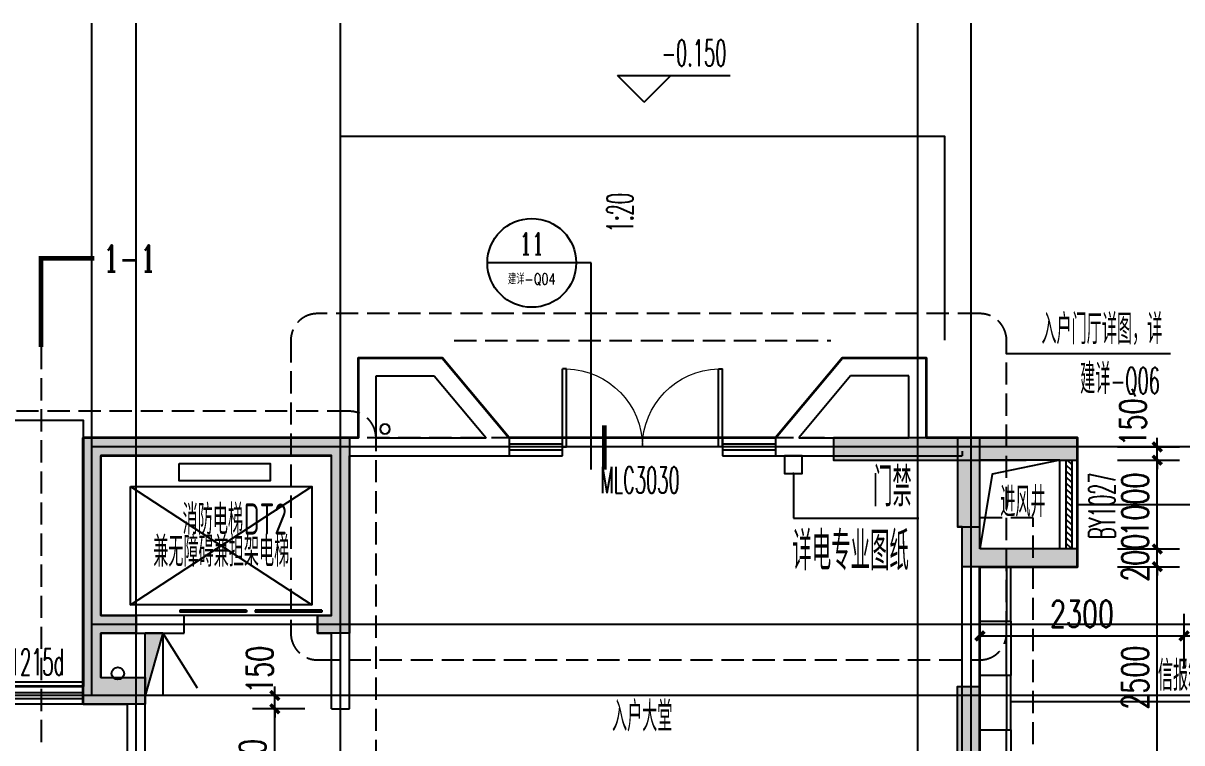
# Model space of a CAD drawing. Extents: x -59851 to 653804, y -249523 to 437614.
# Drawn here: x -9187 to 3860, y 213854 to 221959 of the extents above; entities that cross this region are included whole.
import ezdxf
from ezdxf.enums import TextEntityAlignment as Align

# ---------------------------------------------------------------- set-up
doc = ezdxf.new("R2010")
doc.units = 0
doc.header["$LTSCALE"] = 1000
doc.header["$MEASUREMENT"] = 0
doc.linetypes.add('DASH', pattern=[0.35, 0.25, -0.1])
for name, color, linetype in [('-消防立管', 1, 'Continuous'), ('_S-YS(雨水管)', 3, 'Continuous'), ('A-Above', 5, 'DASH'), ('A-EVTR', 5, 'Continuous'), ('A-ROOF', 7, 'Continuous'), ('A-信报箱', 5, 'Continuous'), ('A-洞口', 105, 'Continuous'), ('A-第三道尺寸线', 105, 'Continuous'), ('A-索引', 3, 'DASH'), ('A-线脚看线', 9, 'Continuous'), ('CURTWALL', 4, 'Continuous'), ('DIM_ELEV', 3, 'Continuous'), ('DIM_IDEN', 3, 'Continuous'), ('DIM_LEAD', 3, 'Continuous'), ('DIM_SYMB', 3, 'Continuous'), ('DOTE', 16, 'Continuous'), ('LVTRY', 5, 'Continuous'), ('PUB_HATCH', 8, 'Continuous'), ('PUB_TEXT', 7, 'Continuous'), ('STAIR', 5, 'Continuous'), ('WALL', 2, 'Continuous'), ('WINDOW', 4, 'Continuous'), ('WINDOW_TEXT', 7, 'Continuous'), ('剪力墙', 6, 'Continuous')]:
    doc.layers.add(name, color=color, linetype=linetype)
doc.layers.add('33计全面积外廓线', color=21, linetype='Continuous', lineweight=35)
doc.styles.add('_TCH_DIM', font='SIMPLEX.shx', dxfattribs={"width": 0.7, "bigfont": 'GBCBIG.shx'})
doc.styles.add('_TCH_DIM_T3', font='SIMPLEX.shx', dxfattribs={"width": 0.705882, "bigfont": 'GBCBIG.shx'})
doc.styles.add('_TCH_LABEL', font='COMPLEX', dxfattribs={"bigfont": 'GBCBIG'})
doc.styles.add('_TCH_WINDOW', font='SIMPLEX.shx', dxfattribs={"width": 0.7, "height": 3.5, "bigfont": 'GBCBIG.shx'})
doc.styles.get("Standard").update_dxf_attribs({"font": 'gbenor.shx', "width": 0.7, "bigfont": 'gbcbig.shx'})
doc.dimstyles.new('_TCH_ARCH&&100', dxfattribs={"dimtxt": 297.5, "dimasz": 100, "dimexe": 250, "dimexo": 300, "dimgap": 100, "dimtad": 1, "dimdec": 0, "dimzin": 0, "dimdsep": 46, "dimtxsty": '_TCH_DIM_T3', "dimblk": 'ARCHTICK', "dimcen": 0.09, "dimclrt": 7, "dimazin": 2, "dimtfac": 1, "dimtdec": 0, "dimtix": 1, "dimtmove": 2, "dimatfit": 3, "dimfxl": 0, "dimtolj": 1, "dimtzin": 0, "dimarcsym": 0})

# ---------------------------------------------------------------- blocks, each defined once
blk = doc.blocks.new('zzlk0330')
at = {"layer": 'A-ROOF', "linetype": 'DASH'}
blk.add_lwpolyline([(4586, 136588), (4586, 143088), (3986, 143088), (3986, 146388), (-214, 146388), (-214, 147288), (2686, 147288), (2686, 148088), (2586, 148088), (2586, 149788), (2686, 149788), (2686, 150588), (2186, 150588), (2186, 156988), (1586, 156988), (1586, 157888), (-8514, 157888), (-8514, 155088), (-20114, 155088)], dxfattribs=at)
blk = doc.blocks.new('xbx0102')
at = {"layer": 'LVTRY'}
for p, q in [((33757, 215617), (34420, 215617)), ((35032, 215617), (34420, 215617)), ((35032, 215617), (35645, 215617)), ((36257, 215617), (35645, 215617))]:
    blk.add_line(p, q, dxfattribs=at)
for points in [[(33757, 215917), (34420, 215917), (34420, 215567), (33757, 215567)], [(35032, 215917), (34420, 215917), (34420, 215567), (35032, 215567)], [(35032, 215917), (35645, 215917), (35645, 215567), (35032, 215567)], [(36257, 215917), (35645, 215917), (35645, 215567), (36257, 215567)]]:
    blk.add_lwpolyline(points, close=True, dxfattribs=at)
blk = doc.blocks.new('shoucengjianliqiang0505')
at = {"layer": 'PUB_HATCH'}
h = blk.add_hatch(color=256, dxfattribs=at)
h.dxf.hatch_style = 1
h.paths.add_polyline_path([(-14848, 486544), (-14448, 486544), (-14448, 486144), (-14848, 486144)])
h.paths.add_polyline_path([(-8748, 486544), (-8348, 486544), (-8348, 486144), (-8748, 486144)])
h.paths.add_polyline_path([(-8748, 490544), (-8348, 490544), (-8348, 490144), (-8748, 490144)])
h.paths.add_polyline_path([(-14848, 490544), (-14448, 490544), (-14448, 490144), (-14848, 490144)])
h.paths.add_polyline_path([(-14848, 482144), (-14448, 482144), (-14448, 481744), (-14848, 481744)])
h.paths.add_polyline_path([(-8748, 482144), (-8348, 482144), (-8348, 481744), (-8748, 481744)])
h.paths.add_polyline_path([(-46848, 497944), (-46448, 497944), (-46448, 497544), (-46848, 497544)])
h.paths.add_polyline_path([(-46848, 501744), (-46448, 501744), (-46448, 501344), (-46848, 501344)])
h.paths.add_polyline_path([(-53548, 501742), (-53148, 501742), (-53148, 501342), (-53548, 501342)])
h.paths.add_polyline_path([(-63048, 504094), (-63048, 504344), (-63648, 504344), (-63648, 502544), (-63848, 502544), (-63848, 502294), (-63398, 502294), (-63398, 504094)])
h.paths.add_polyline_path([(-37148, 500844), (-35548, 500844), (-35548, 497944), (-37148, 497944), (-37148, 498144), (-35748, 498144), (-35748, 500644), (-37148, 500644)])
h.paths.add_polyline_path([(-29698, 483744), (-29698, 484994), (-29448, 484994), (-29448, 483344), (-30048, 483344), (-30048, 483744)])
h.paths.add_polyline_path([(-33048, 484994), (-32798, 484994), (-32798, 483744), (-32448, 483744), (-32448, 483344), (-33048, 483344)])
h.paths.add_polyline_path([(-36498, 483744), (-36498, 484994), (-36248, 484994), (-36248, 483344), (-36848, 483344), (-36848, 483744)])
h.paths.add_polyline_path([(-43248, 484994), (-42998, 484994), (-42998, 483744), (-42648, 483744), (-42648, 483344), (-43248, 483344)])
h.paths.add_polyline_path([(-50098, 483744), (-50098, 484994), (-49848, 484994), (-49848, 483344), (-50448, 483344), (-50448, 483744)])
h.paths.add_polyline_path([(-56848, 484994), (-56598, 484994), (-56598, 483744), (-56248, 483744), (-56248, 483344), (-56848, 483344)])
h.paths.add_polyline_path([(-63698, 485844), (-63448, 485844), (-63448, 483344), (-64048, 483344), (-64048, 483744), (-63698, 483744)])
h.paths.add_polyline_path([(-54648, 492144), (-54048, 492144), (-54048, 492544), (-54648, 492544)])
h.paths.add_polyline_path([(-52648, 492544), (-52048, 492544), (-52048, 492144), (-52648, 492144)])
h.paths.add_polyline_path([(-39048, 492544), (-38448, 492544), (-38448, 492144), (-39048, 492144)])
h.paths.add_polyline_path([(-45348, 495844), (-44748, 495844), (-44748, 496244), (-45348, 496244)])
h.paths.add_polyline_path([(-55848, 497944), (-55248, 497944), (-55248, 497544), (-55848, 497544)])
h.paths.add_polyline_path([(-55848, 495844), (-55248, 495844), (-55248, 496244), (-55848, 496244)])
h.paths.add_polyline_path([(-60248, 495844), (-59648, 495844), (-59648, 496244), (-60248, 496244)])
h.paths.add_polyline_path([(-21248, 500844), (-21248, 499444), (-21498, 499444), (-21498, 499844), (-21848, 499844), (-21848, 500094), (-21498, 500094), (-21498, 500844)])
h.paths.add_polyline_path([(-42948, 497544), (-42548, 497544), (-42548, 498144), (-42748, 498144), (-42748, 500644), (-42148, 500644), (-42148, 500844), (-42948, 500844), (-42948, 497944)])
h.paths.add_polyline_path([(-21248, 496144), (-21248, 496744), (-21498, 496744), (-21498, 496394), (-22898, 496394), (-22898, 496144), (-22098, 496144), (-22098, 496044), (-21848, 496044), (-21848, 496144)])
h.paths.add_polyline_path([(-30848, 497544), (-30848, 497944), (-32298, 497944), (-32298, 498144), (-30648, 498144), (-30648, 497744), (-30248, 497744), (-30248, 497544)])
h.paths.add_polyline_path([(-18848, 489094), (-18848, 487444), (-19098, 487444), (-19098, 487994), (-19448, 487994), (-19448, 488244), (-19098, 488244), (-19098, 489094)])
h.paths.add_polyline_path([(-60023, 489044), (-60273, 489044), (-60273, 491444), (-60023, 491444), (-60023, 489244)])
h.paths.add_polyline_path([(-28348, 499194), (-28348, 497544), (-28748, 497544), (-28748, 497744), (-28548, 497744), (-28548, 499194)])
h.paths.add_polyline_path([(-41148, 492344), (-40448, 492344), (-40448, 490694), (-40698, 490694), (-40698, 492094), (-41148, 492094)])
h.paths.add_polyline_path([(-30848, 500644), (-31348, 500644), (-31348, 503644), (-28348, 503644), (-28348, 501444), (-28708, 501444), (-28708, 501644), (-28548, 501644), (-28548, 503444), (-31148, 503444), (-31148, 501644), (-30748, 501644), (-30748, 501444), (-31148, 501444), (-31148, 500944), (-30648, 500944), (-30648, 500644)])
h.paths.add_polyline_path([(-42948, 495544), (-42948, 496244), (-40448, 496244), (-40448, 493744), (-42948, 493744), (-42948, 494444), (-42748, 494444), (-42748, 493944), (-40648, 493944), (-40648, 496044), (-42748, 496044), (-42748, 495544)])
h.paths.add_polyline_path([(-21248, 502644), (-21248, 503644), (-22898, 503644), (-22898, 503394), (-21498, 503394), (-21498, 502644)])
h.paths.add_polyline_path([(-22748, 492144), (-23248, 492144), (-23248, 490494), (-22998, 490494), (-22998, 491894), (-22748, 491894)])
h.paths.add_polyline_path([(-22673, 488244), (-22423, 488244), (-22423, 485744), (-22673, 485744), (-22673, 488044)])
h.paths.add_polyline_path([(-21848, 493644), (-21848, 493044), (-23498, 493044), (-23498, 493294), (-22098, 493294), (-22098, 493644)])
h.paths.add_polyline_path([(-18848, 491544), (-18848, 492144), (-20498, 492144), (-20498, 491894), (-19098, 491894), (-19098, 491544)])
h.paths.add_polyline_path([(-18848, 482444), (-18848, 481744), (-20498, 481744), (-20498, 481994), (-19098, 481994), (-19098, 482444)])
h.paths.add_polyline_path([(-22048, 481744), (-22498, 481744), (-22698, 481744), (-22698, 483344), (-23048, 483344), (-23048, 483594), (-22448, 483594), (-22448, 481994), (-22048, 481994)])
h.paths.add_polyline_path([(-26798, 490844), (-26048, 490844), (-26048, 489044), (-26298, 489044), (-26298, 490594), (-26798, 490594)])
h.paths.add_polyline_path([(-32448, 490844), (-33048, 490844), (-33048, 489044), (-32798, 489044), (-32798, 490594), (-32448, 490594)])
h.paths.add_polyline_path([(-35848, 489294), (-36198, 489294), (-36198, 492094), (-35848, 492094), (-35848, 492344), (-36448, 492344), (-36448, 489044), (-36198, 489044), (-35848, 489044)])
h.paths.add_polyline_path([(-39873, 489244), (-39623, 489244), (-39623, 486544), (-39873, 486544), (-39873, 489044)])
h.paths.add_polyline_path([(-43648, 489294), (-43298, 489294), (-43298, 492094), (-43798, 492094), (-43798, 492344), (-43048, 492344), (-43048, 489044), (-43298, 489044), (-43648, 489044)])
h.paths.add_polyline_path([(-46673, 492344), (-46423, 492344), (-46423, 489044), (-46673, 489044), (-46673, 492144)])
h.paths.add_polyline_path([(-53473, 489244), (-53223, 489244), (-53223, 486544), (-53473, 486544), (-53473, 489044)])
h.paths.add_polyline_path([(-49448, 489294), (-49798, 489294), (-49798, 492094), (-49298, 492094), (-49298, 492344), (-50048, 492344), (-50048, 489044), (-49798, 489044), (-49448, 489044)])
h.paths.add_polyline_path([(-57248, 489294), (-56898, 489294), (-56898, 492094), (-57248, 492094), (-57248, 492344), (-56648, 492344), (-56648, 489044), (-56898, 489044), (-57248, 489044)])
h.paths.add_polyline_path([(-60048, 498644), (-60048, 497544), (-62548, 497544), (-62548, 497794), (-60298, 497794), (-60298, 498644)])
h.paths.add_polyline_path([(-60048, 503544), (-60048, 504344), (-61698, 504344), (-61698, 504094), (-60298, 504094), (-60298, 503544)])
h.paths.add_polyline_path([(-67048, 491344), (-67048, 492244), (-64848, 492244), (-64848, 491994), (-66798, 491994), (-66798, 491344)])
h.paths.add_polyline_path([(-66448, 502544), (-67048, 502544), (-67048, 499894), (-66798, 499894), (-66798, 502294), (-66448, 502294)])
h.paths.add_polyline_path([(-66448, 483344), (-67048, 483344), (-67048, 485844), (-66798, 485844), (-66798, 483744), (-66448, 483744)])
edge = h.paths.add_edge_path()
edge.add_line((-26248, 494694), (-26248, 492344))
edge.add_line((-26248, 492344), (-26948, 492344))
edge.add_line((-26948, 492344), (-26948, 492144))
edge.add_line((-26948, 492144), (-26048, 492144))
edge.add_line((-26048, 492144), (-26048, 494694))
edge.add_line((-26248, 494694), (-26248, 495094))
edge = h.paths.add_edge_path()
edge.add_line((-26448, 483344), (-26448, 483594))
edge.add_line((-26448, 483594), (-26273, 483594))
edge.add_line((-26273, 483594), (-26273, 484994))
edge.add_line((-26273, 484994), (-26023, 484994))
edge.add_line((-26023, 484994), (-26023, 483594))
edge.add_line((-26023, 483594), (-25848, 483594))
edge.add_line((-25848, 483594), (-25848, 483344))
edge.add_line((-25848, 483344), (-26448, 483344))
edge.add_line((-26448, 483344), (-26048, 483344))
edge = h.paths.add_edge_path()
edge.add_line((-40048, 483344), (-40048, 483744))
edge.add_line((-40048, 483744), (-39873, 483744))
edge.add_line((-39873, 483744), (-39873, 484994))
edge.add_line((-39873, 484994), (-39623, 484994))
edge.add_line((-39623, 484994), (-39623, 483744))
edge.add_line((-39623, 483744), (-39448, 483744))
edge.add_line((-39448, 483744), (-39448, 483344))
edge.add_line((-39448, 483344), (-40048, 483344))
edge.add_line((-40048, 483344), (-39648, 483344))
edge = h.paths.add_edge_path()
edge.add_line((-46848, 483344), (-46848, 483594))
edge.add_line((-46848, 483594), (-46673, 483594))
edge.add_line((-46673, 483594), (-46673, 484994))
edge.add_line((-46673, 484994), (-46423, 484994))
edge.add_line((-46423, 484994), (-46423, 483594))
edge.add_line((-46423, 483594), (-46248, 483594))
edge.add_line((-46248, 483594), (-46248, 483344))
edge.add_line((-46248, 483344), (-46848, 483344))
edge.add_line((-46848, 483344), (-46448, 483344))
edge = h.paths.add_edge_path()
edge.add_line((-53648, 483344), (-53648, 483744))
edge.add_line((-53648, 483744), (-53473, 483744))
edge.add_line((-53473, 483744), (-53473, 484994))
edge.add_line((-53473, 484994), (-53223, 484994))
edge.add_line((-53223, 484994), (-53223, 483744))
edge.add_line((-53223, 483744), (-53048, 483744))
edge.add_line((-53048, 483744), (-53048, 483344))
edge.add_line((-53048, 483344), (-53648, 483344))
edge.add_line((-53648, 483344), (-53248, 483344))
edge = h.paths.add_edge_path()
edge.add_line((-60448, 483344), (-60448, 483594))
edge.add_line((-60448, 483594), (-60273, 483594))
edge.add_line((-60273, 483594), (-60273, 484994))
edge.add_line((-60273, 484994), (-60023, 484994))
edge.add_line((-60023, 484994), (-60023, 483594))
edge.add_line((-60023, 483594), (-59848, 483594))
edge.add_line((-59848, 483594), (-59848, 483344))
edge.add_line((-59848, 483344), (-60448, 483344))
edge.add_line((-60448, 483344), (-60048, 483344))
at = {"layer": '剪力墙', "color": 6, "linetype": 'Continuous'}
for points in [[(-30848, 500644), (-30848, 500644), (-31348, 500644), (-31348, 503644), (-28348, 503644), (-28348, 501444), (-28708, 501444), (-28708, 501644), (-28548, 501644), (-28548, 503444), (-31148, 503444), (-31148, 501644), (-30748, 501644), (-30748, 501444), (-31148, 501444), (-31148, 500944), (-30648, 500944), (-30648, 500644), (-30648, 500644)], [(-21248, 502644), (-21248, 503644), (-22898, 503644), (-22898, 503394), (-21498, 503394), (-21498, 502644)], [(-21248, 500844), (-21248, 499444), (-21498, 499444), (-21498, 499844), (-21848, 499844), (-21848, 500094), (-21498, 500094), (-21498, 500844)]]:
    blk.add_lwpolyline(points, close=True, dxfattribs=at)
blk = doc.blocks.new('XHS1')
at = {"layer": '-消防立管'}
blk.add_hatch(color=253, dxfattribs=at).paths.add_polyline_path([(918395, -437307), (918595, -438007), (918595, -437307)])
for p, q in [((918395, -437307), (918595, -438007)), ((918395, -437307), (918395, -438007)), ((918395, -437307), (918595, -437307)), ((918595, -438007), (918595, -437307)), ((918395, -438007), (918595, -438007))]:
    blk.add_line(p, q, dxfattribs=at)
at = {"ltscale": 0.5}
blk.add_line((918395, -437307), (918009, -437922), dxfattribs=at)
blk = doc.blocks.new('_ArchTick')
at = {"color": 0, "linetype": 'ByBlock', "const_width": 0.4}
blk.add_lwpolyline([(-0.5, -0.5), (0.5, 0.5)], dxfattribs=at)
blk = doc.blocks.new('*D1169')
at = {"layer": 'A-第三道尺寸线', "color": 0, "lineweight": -2, "transparency": 16777216}
for p, q in [((3886, 214691), (3886, 215308)), ((5836, 214691), (5836, 215308)), ((3886, 215058), (5836, 215058))]:
    blk.add_line(p, q, dxfattribs=at)
at = {"layer": 'Defpoints', "color": 0, "transparency": 16777216}
for p in [(5836, 215058), (3886, 214391), (5836, 214391)]:
    blk.add_point(p, dxfattribs=at)
at = {"layer": 'A-第三道尺寸线', "color": 0, "lineweight": -2, "transparency": 16777216, "xscale": 100, "yscale": 100, "zscale": 100, "rotation": 180}
blk.add_blockref('_ArchTick', (3886, 215058), dxfattribs=at)
at = {"layer": 'A-第三道尺寸线', "color": 0, "lineweight": -2, "transparency": 16777216, "xscale": 100, "yscale": 100, "zscale": 100}
blk.add_blockref('_ArchTick', (5836, 215058), dxfattribs=at)
at = {"layer": 'A-第三道尺寸线', "color": 7, "transparency": 16777216, "insert": (4861, 215307), "char_height": 297.5, "attachment_point": 5, "style": '_TCH_DIM_T3'}
blk.add_mtext('\\A1;1950', dxfattribs=at)
blk = doc.blocks.new('*D1170')
at = {"layer": 'A-第三道尺寸线', "color": 0, "lineweight": -2, "transparency": 16777216}
for p, q in [((1586, 214691), (1586, 215308)), ((3886, 214691), (3886, 215308)), ((1586, 215058), (3886, 215058))]:
    blk.add_line(p, q, dxfattribs=at)
at = {"layer": 'Defpoints', "color": 0, "transparency": 16777216}
for p in [(3886, 215058), (1586, 214391), (3886, 214391)]:
    blk.add_point(p, dxfattribs=at)
at = {"layer": 'A-第三道尺寸线', "color": 0, "lineweight": -2, "transparency": 16777216, "xscale": 100, "yscale": 100, "zscale": 100, "rotation": 180}
blk.add_blockref('_ArchTick', (1586, 215058), dxfattribs=at)
at = {"layer": 'A-第三道尺寸线', "color": 0, "lineweight": -2, "transparency": 16777216, "xscale": 100, "yscale": 100, "zscale": 100}
blk.add_blockref('_ArchTick', (3886, 215058), dxfattribs=at)
at = {"layer": 'A-第三道尺寸线', "color": 7, "transparency": 16777216, "insert": (2736, 215307), "char_height": 297.5, "attachment_point": 5, "style": '_TCH_DIM_T3'}
blk.add_mtext('\\A1;2300', dxfattribs=at)
blk = doc.blocks.new('*D1197')
at = {"layer": 'A-第三道尺寸线', "color": 0, "lineweight": -2, "transparency": 16777216}
for p, q in [((-6014, 214388), (-6604, 214388)), ((-6354, 214388), (-6354, 214488)), ((-6354, 214238), (-6354, 214388)), ((-6014, 214238), (-6604, 214238)), ((-6354, 214238), (-6354, 214138))]:
    blk.add_line(p, q, dxfattribs=at)
at = {"layer": 'Defpoints', "color": 0, "transparency": 16777216}
for p in [(-6354, 214388), (-5714, 214388), (-5714, 214238)]:
    blk.add_point(p, dxfattribs=at)
at = {"layer": 'A-第三道尺寸线', "color": 0, "lineweight": -2, "transparency": 16777216, "xscale": 100, "yscale": 100, "zscale": 100}
for p, rotation in [((-6354, 214388), 270), ((-6354, 214238), 90)]:
    blk.add_blockref('_ArchTick', p, dxfattribs=dict(at, rotation=rotation))
at = {"layer": 'A-第三道尺寸线', "color": 7, "transparency": 16777216, "insert": (-6523, 214677), "char_height": 297.5, "attachment_point": 5, "rotation": 90, "style": '_TCH_DIM_T3'}
blk.add_mtext('\\A1;150', dxfattribs=at)
blk = doc.blocks.new('*D1198')
at = {"layer": 'A-第三道尺寸线', "color": 0, "lineweight": -2, "transparency": 16777216}
for p, q in [((-6014, 214238), (-6604, 214238)), ((-6354, 212838), (-6354, 214238)), ((-6014, 212838), (-6604, 212838))]:
    blk.add_line(p, q, dxfattribs=at)
at = {"layer": 'Defpoints', "color": 0, "transparency": 16777216}
for p in [(-6354, 214238), (-5714, 214238), (-5714, 212838)]:
    blk.add_point(p, dxfattribs=at)
at = {"layer": 'A-第三道尺寸线', "color": 0, "lineweight": -2, "transparency": 16777216, "xscale": 100, "yscale": 100, "zscale": 100}
for p, rotation in [((-6354, 214238), 90), ((-6354, 212838), 270)]:
    blk.add_blockref('_ArchTick', p, dxfattribs=dict(at, rotation=rotation))
at = {"layer": 'A-第三道尺寸线', "color": 7, "transparency": 16777216, "insert": (-6603, 213538), "char_height": 297.5, "attachment_point": 5, "rotation": 90, "style": '_TCH_DIM_T3'}
blk.add_mtext('\\A1;1400', dxfattribs=at)
blk = doc.blocks.new('*D2813')
at = {"layer": 'A-第三道尺寸线', "color": 0, "lineweight": -2, "transparency": 16777216}
for p, q in [((3584, 217188), (3584, 217288)), ((3136, 217188), (3834, 217188)), ((3584, 217038), (3584, 217188)), ((3136, 217038), (3834, 217038)), ((3584, 217038), (3584, 216938))]:
    blk.add_line(p, q, dxfattribs=at)
at = {"layer": 'Defpoints', "color": 0, "transparency": 16777216}
for p in [(2836, 217188), (3584, 217188), (2836, 217038)]:
    blk.add_point(p, dxfattribs=at)
at = {"layer": 'A-第三道尺寸线', "color": 0, "lineweight": -2, "transparency": 16777216, "xscale": 100, "yscale": 100, "zscale": 100}
for p, rotation in [((3584, 217188), 270), ((3584, 217038), 90)]:
    blk.add_blockref('_ArchTick', p, dxfattribs=dict(at, rotation=rotation))
at = {"layer": 'A-第三道尺寸线', "color": 7, "transparency": 16777216, "insert": (3309, 217463), "char_height": 297.5, "attachment_point": 5, "rotation": 90, "style": '_TCH_DIM_T3'}
blk.add_mtext('\\A1;150', dxfattribs=at)
blk = doc.blocks.new('*D2814')
at = {"layer": 'A-第三道尺寸线', "color": 0, "lineweight": -2, "transparency": 16777216}
for p, q in [((3136, 217038), (3834, 217038)), ((3584, 216038), (3584, 217038)), ((3136, 216038), (3834, 216038))]:
    blk.add_line(p, q, dxfattribs=at)
at = {"layer": 'Defpoints', "color": 0, "transparency": 16777216}
for p in [(2836, 217038), (3584, 217038), (2836, 216038)]:
    blk.add_point(p, dxfattribs=at)
at = {"layer": 'A-第三道尺寸线', "color": 0, "lineweight": -2, "transparency": 16777216, "xscale": 100, "yscale": 100, "zscale": 100}
for p, rotation in [((3584, 217038), 90), ((3584, 216038), 270)]:
    blk.add_blockref('_ArchTick', p, dxfattribs=dict(at, rotation=rotation))
at = {"layer": 'A-第三道尺寸线', "color": 7, "transparency": 16777216, "insert": (3335, 216538), "char_height": 297.5, "attachment_point": 5, "rotation": 90, "style": '_TCH_DIM_T3'}
blk.add_mtext('\\A1;1000', dxfattribs=at)
blk = doc.blocks.new('*D2815')
at = {"layer": 'A-第三道尺寸线', "color": 0, "lineweight": -2, "transparency": 16777216}
for p, q in [((3584, 216038), (3584, 216138)), ((3136, 216038), (3834, 216038)), ((3584, 215838), (3584, 216038)), ((3136, 215838), (3834, 215838)), ((3584, 215838), (3584, 215738))]:
    blk.add_line(p, q, dxfattribs=at)
at = {"layer": 'Defpoints', "color": 0, "transparency": 16777216}
for p in [(2836, 216038), (3584, 216038), (2836, 215838)]:
    blk.add_point(p, dxfattribs=at)
at = {"layer": 'A-第三道尺寸线', "color": 0, "lineweight": -2, "transparency": 16777216, "xscale": 100, "yscale": 100, "zscale": 100}
for p, rotation in [((3584, 216038), 270), ((3584, 215838), 90)]:
    blk.add_blockref('_ArchTick', p, dxfattribs=dict(at, rotation=rotation))
at = {"layer": 'A-第三道尺寸线', "color": 7, "transparency": 16777216, "insert": (3335, 215938), "char_height": 297.5, "attachment_point": 5, "rotation": 90, "style": '_TCH_DIM_T3'}
blk.add_mtext('\\A1;200', dxfattribs=at)
blk = doc.blocks.new('*D2816')
at = {"layer": 'A-第三道尺寸线', "color": 0, "lineweight": -2, "transparency": 16777216}
for p, q in [((3136, 215838), (3834, 215838)), ((3584, 213338), (3584, 215838)), ((3136, 213338), (3834, 213338))]:
    blk.add_line(p, q, dxfattribs=at)
at = {"layer": 'Defpoints', "color": 0, "transparency": 16777216}
for p in [(2836, 215838), (3584, 215838), (2836, 213338)]:
    blk.add_point(p, dxfattribs=at)
at = {"layer": 'A-第三道尺寸线', "color": 0, "lineweight": -2, "transparency": 16777216, "xscale": 100, "yscale": 100, "zscale": 100}
for p, rotation in [((3584, 215838), 90), ((3584, 213338), 270)]:
    blk.add_blockref('_ArchTick', p, dxfattribs=dict(at, rotation=rotation))
at = {"layer": 'A-第三道尺寸线', "color": 7, "transparency": 16777216, "insert": (3335, 214588), "char_height": 297.5, "attachment_point": 5, "rotation": 90, "style": '_TCH_DIM_T3'}
blk.add_mtext('\\A1;2500', dxfattribs=at)
blk = doc.blocks.new('$TCHSYS$WIN2D')
for p, q in [((-0.5, 0.5), (0.5, 0.5)), ((-0.5, 0.5), (-0.5, -0.5)), ((0.5, 0.5), (0.5, -0.5)), ((0.5, 0.167), (-0.5, 0.167)), ((0.5, -0.167), (-0.5, -0.167)), ((-0.5, -0.5), (0.5, -0.5))]:
    blk.add_line(p, q)
blk = doc.blocks.new('$DORLIB2D$00000127')
at = {"color": 0}
for points in [[(-0.5333, 0.7949), (-0.5333, 0.6904)], [(-0.0333, 0.7949), (-0.5333, 0.7949)], [(-0.0333, 0.7949), (-0.0333, 0.6904)], [(0.5333, 0.7949), (0.0333, 0.7949)], [(0.0333, 0.7949), (0.0333, 0.6904)], [(0.5333, 0.7949), (0.5333, 0.6904)], [(-0.0333, 0.6904), (-0.5333, 0.6904)], [(0.5333, 0.6904), (0.0333, 0.6904)], [(0.5, 0.5), (-0.5, 0.5)]]:
    blk.add_lwpolyline(points, dxfattribs=at)
blk = doc.blocks.new('$DorLib2D$00000002')
for p, q in [((-0.5, 0), (-0.5, 0.4875)), ((-0.475, 0.4875), (-0.5, 0.4875)), ((-0.475, 0), (-0.475, 0.4875)), ((0.475, 0), (0.475, 0.4875)), ((0.475, 0.4875), (0.5, 0.4875)), ((0.5, 0), (0.5, 0.4875)), ((-0.5, 0), (-0.475, 0)), ((0.5, 0), (0.475, 0))]:
    blk.add_line(p, q)
at = {"lineweight": 13}
for centre, start, end in [((-0.4875, 0), 0, 88.53072), ((0.4875, 0), 91.46928, 180)]:
    blk.add_arc(centre, 0.4875, start, end, dxfattribs=at)
blk = doc.blocks.new('$WINLIB2D$00000039')
at = {"color": 0}
for points in [[(-0.5, 0.5), (-0.5, -0.5)], [(0.5, 0.5), (-0.5, 0.5)], [(0.5, -0.5), (0.5, 0.5)], [(-0.5, 0.167), (0.5, 0.167)], [(-0.384, -0.167), (-0.448, 0.167)], [(-0.316, -0.167), (-0.38, 0.167)], [(-0.248, -0.167), (-0.312, 0.167)], [(-0.18, -0.167), (-0.244, 0.167)], [(-0.112, -0.167), (-0.176, 0.167)], [(-0.044, -0.167), (-0.108, 0.167)], [(0.024, -0.167), (-0.04, 0.167)], [(0.092, -0.167), (0.028, 0.167)], [(0.16, -0.167), (0.096, 0.167)], [(0.228, -0.167), (0.164, 0.167)], [(0.296, -0.167), (0.232, 0.167)], [(0.364, -0.167), (0.3, 0.167)], [(0.432, -0.167), (0.368, 0.167)], [(0.5, -0.167), (0.436, 0.167)], [(-0.452, -0.167), (-0.5, 0.084)], [(-0.5, -0.167), (0.5, -0.167)], [(0.5, -0.5), (-0.5, -0.5)]]:
    blk.add_lwpolyline(points, dxfattribs=at)
blk = doc.blocks.new('shoucengxianjiao0328')
at = {"layer": 'A-线脚看线'}
blk.add_lwpolyline([(-193346, 174636), (-194596, 174636), (-194596, 174586)], dxfattribs=at)
blk = doc.blocks.new('roofzhouxian')
at = {"layer": 'DOTE'}
for p, q in [((-12292, -286695), (-12292, -279124)), ((-11792, -289795), (-11792, -279124)), ((-9492, -289795), (-9492, -279124)), ((-2992, -294295), (-2992, -279124)), ((-2392, -291195), (-2392, -279124)), ((11694, -283895), (-12292, -283895)), ((11694, -285895), (-12292, -285895)), ((11694, -286695), (-23892, -286695))]:
    blk.add_line(p, q, dxfattribs=at)

msp = doc.modelspace()

# ---------------------------------------------------------------- hatches: boundary and pattern name
at = {"layer": 'PUB_HATCH'}
for points in [[(2486.3, 217038.3), (2686.3, 217288.3), (1336.3, 217288.3), (1586.3, 217038.3)], [(1336.3, 216288.3), (1586.3, 216288.3), (1586.3, 217038.3), (1336.3, 217288.3)], [(2486.3, 217038.3), (2686.3, 217038.3), (2686.3, 217288.3)], [(1386.3, 215838.3), (1586.3, 216038.3), (1586.3, 216288.3), (1386.3, 216288.3)], [(2686.3, 215838.3), (2486.3, 216038.3), (1586.3, 216038.3), (1386.3, 215838.3)], [(2686.3, 215838.3), (2686.3, 216038.3), (2486.3, 216038.3)]]:
    msp.add_hatch(color=256, dxfattribs=at).paths.add_polyline_path(points)

# ---------------------------------------------------------------- linework, layer by layer
at = {"layer": '-消防立管'}
msp.add_circle((-8121.7, 214636.1), 70, dxfattribs=at)
msp.add_lwpolyline([(-613.7, 217088.3), (-613.7, 216888.3), (-413.7, 216888.3), (-413.7, 217088.3)], close=True)
msp.add_lwpolyline([(1336.3, 217038.3), (2106.5, 217038.3)])
at = {"layer": '33计全面积外廓线'}
msp.add_lwpolyline([(-20013.7, 211688.3), (-7913.7, 211688.3), (-7913.7, 211288.3), (1586.3, 211288.3), (1586.3, 215838.3), (2686.3, 215838.3), (2686.3, 217288.3), (986.3, 217288.3), (986.3, 218188.3), (36.3, 218188.3), (-713.7, 217288.3), (-3713.7, 217288.3), (-4463.7, 218188.3), (-5413.7, 218188.3), (-5413.7, 217288.3), (-8513.7, 217288.3), (-8513.7, 214488.3), (-23713.7, 214488.3), (-23713.7, 207488.3), (-17713.7, 207488.3), (-17713.7, 209788.3), (-20013.7, 209788.3)], close=True, dxfattribs=at)
at = {"layer": '_S-YS(雨水管)'}
msp.add_lwpolyline([(-5058.7, 217388.3, 1), (-5168.7, 217388.3, 1)], format="xyb", close=True, dxfattribs=at)
at = {"layer": 'A-Above'}
msp.add_lwpolyline([(-4333.7, 218386.2), (-93.7, 218386.2)], dxfattribs=at)
at = {"layer": 'A-EVTR'}
for points in [[(-7429.6, 217000.7), (-6405.4, 217000.7), (-6405.4, 216804.6), (-7429.6, 216804.6)], [(-7978.4, 216743), (-5936.9, 216743), (-5936.9, 215408.4), (-7978.4, 215408.4)]]:
    msp.add_lwpolyline(points, close=True, dxfattribs=at)
for points in [[(-7978.4, 215408.4), (-5936.9, 216743)], [(-7978.4, 216743), (-5936.9, 215408.4)]]:
    msp.add_lwpolyline(points, dxfattribs=at)
at = {"layer": 'A-洞口'}
msp.add_lwpolyline([(2486.3, 217038.3), (1724.5, 216879), (1586.3, 216038.3)], dxfattribs=at)
at = {"layer": 'A-索引'}
for points in [[(1586.3, 218688.3), (-5873.7, 218688.3, 0.4142136), (-6173.7, 218388.3), (-6173.7, 215088.3, 0.4142136), (-5873.7, 214788.3), (1586.3, 214788.3, 0.4142136), (1886.3, 215088.3), (1886.3, 218388.3, 0.4142136)], [(-5513.7, 217588.3), (-20113.7, 217588.3, 0.4142136), (-20413.7, 217288.3), (-20413.7, 211188.3, 0.4142136), (-20113.7, 210888.3), (-5513.7, 210888.3, 0.4142136), (-5213.7, 211188.3), (-5213.7, 217288.3, 0.4142136)]]:
    msp.add_lwpolyline(points, format="xyb", close=True, dxfattribs=at)
at = {"layer": 'CURTWALL'}
for p, q in [((-3113.7, 217288.3), (-3713.7, 217288.3)), ((-3113.7, 217088.3), (-3113.7, 217288.3)), ((-713.7, 217288.3), (-1313.7, 217288.3)), ((-1313.7, 217288.3), (-1313.7, 217088.3)), ((-3713.7, 217221.7), (-3113.7, 217221.7)), ((-3713.7, 217155), (-3113.7, 217155)), ((-1313.7, 217221.7), (-713.7, 217221.7)), ((-1313.7, 217155), (-713.7, 217155)), ((-3713.7, 217088.3), (-3113.7, 217088.3)), ((-1313.7, 217088.3), (-713.7, 217088.3))]:
    msp.add_line(p, q, dxfattribs=at)
at = {"layer": 'DIM_ELEV'}
for p, q in [((-2193.5, 221069.7), (-2493.5, 221369.7)), ((-2493.5, 221369.7), (-1227.5, 221369.7)), ((-2193.5, 221069.7), (-1893.5, 221369.7))]:
    msp.add_line(p, q, dxfattribs=at)
at = {"layer": 'DIM_IDEN'}
for p, q in [((-2960, 219260), (-3960, 219260)), ((-2792.5, 219260), (-2960, 219260)), ((-2792.5, 216931.5), (-2792.5, 219260)), ((1936.3, 214318.3), (2111.5, 214318.3)), ((2111.5, 214318.3), (4686, 214318.3))]:
    msp.add_line(p, q, dxfattribs=at)
at = {"layer": 'DIM_IDEN', "const_width": 50}
msp.add_lwpolyline([(-2642.5, 216931.5), (-2642.5, 217431.5)], dxfattribs=at)
at = {"layer": 'DIM_IDEN'}
msp.add_circle((-3460, 219260), 500, dxfattribs=at)
at = {"layer": 'DIM_LEAD'}
for p, q in [((1886.3, 218239.2), (2232, 218239.2)), ((2232, 218239.2), (3731.2, 218239.2)), ((-513.7, 216888.3), (-513.7, 216383)), ((2686.3, 216538.3), (2920.7, 216538.3)), ((2920.7, 216538.3), (5476, 216538.3)), ((-513.7, 216383), (899.1, 216383))]:
    msp.add_line(p, q, dxfattribs=at)
at = {"layer": 'DIM_LEAD', "const_width": 13.3}
for points in [[(1879.6, 218239.2, 1), (1893, 218239.2, 1)], [(-513.7, 216895, 1), (-513.7, 216881.7, 1)], [(2679.6, 216538.3, 1), (2693, 216538.3, 1)]]:
    msp.add_lwpolyline(points, format="xyb", close=True, dxfattribs=at)
at = {"layer": 'DIM_SYMB'}
msp.add_lwpolyline([(-2213.7, 219422, 0, 0, 0), (-2213.7, 220135.1, 80, 0, 0), (-2213.7, 220435.1, 0, 0, 0)], format="xyseb", dxfattribs=at)
at = {"layer": 'DIM_SYMB', "const_width": 50}
msp.add_lwpolyline([(-8386.5, 219311.5), (-8986.5, 219311.5), (-8986.5, 218311.5)], dxfattribs=at)
at = {"layer": 'DIM_SYMB', "linetype": 'DASH'}
msp.add_lwpolyline([(-8986.5, 218311.5), (-8986.5, 192265)], dxfattribs=at)
at = {"layer": 'STAIR'}
for p, q in [((-8013.7, 214288.3), (-9263.7, 214288.3)), ((-8013.7, 211788.3), (-8013.7, 214288.3))]:
    msp.add_line(p, q, dxfattribs=at)
for points in [[(-5613.7, 218388.3), (-5613.7, 220688.3), (1186.3, 220688.3), (1186.3, 218388.3)], [(-37213.7, 218388.3), (-23613.7, 218388.3), (-23613.7, 217488.3), (-8513.7, 217488.3), (-8513.7, 217288.3)]]:
    msp.add_lwpolyline(points, dxfattribs=at)
at = {"layer": 'WALL'}
for p, q in [((-5413.7, 217288.3), (-5413.7, 218188.3)), ((-5413.7, 218188.3), (-4463.7, 218188.3)), ((-4463.7, 218188.3), (-3713.7, 217288.3)), ((36.3, 218188.3), (-713.7, 217288.3)), ((986.3, 218188.3), (36.3, 218188.3)), ((986.3, 217288.3), (986.3, 218188.3)), ((-5213.7, 217288.3), (-5213.7, 217988.3)), ((-5213.7, 217988.3), (-4557.4, 217988.3)), ((-4557.4, 217988.3), (-3974.1, 217288.3)), ((130, 217988.3), (-453.4, 217288.3)), ((786.3, 217988.3), (130, 217988.3)), ((786.3, 217288.3), (786.3, 217988.3)), ((-8513.7, 217288.3), (-5613.7, 217288.3)), ((-8513.7, 215188.3), (-8513.7, 217288.3)), ((-5613.7, 217288.3), (-5413.7, 217288.3)), ((-5213.7, 217288.3), (-3974.1, 217288.3)), ((-3713.7, 217288.3), (-3713.7, 217088.3)), ((-713.7, 217288.3), (-713.7, 217088.3)), ((-453.4, 217288.3), (786.3, 217288.3)), ((986.3, 217288.3), (1586.3, 217288.3)), ((2686.3, 217288.3), (1336.3, 217288.3)), ((1336.3, 216288.3), (1336.3, 217288.3)), ((2686.3, 217038.3), (2686.3, 217288.3)), ((1386.3, 217138.3), (1386.3, 217088.3)), ((-8313.7, 217088.3), (-5713.7, 217088.3)), ((-8313.7, 215288.3), (-8313.7, 217088.3)), ((-5713.7, 215288.3), (-5713.7, 217088.3)), ((-5513.7, 215188.3), (-5513.7, 217088.3)), ((-5513.7, 217088.3), (-5313.7, 217088.3)), ((-5313.7, 217088.3), (-3760.6, 217088.3)), ((-3760.6, 217088.3), (-3713.7, 217088.3)), ((-713.7, 217088.3), (-666.9, 217088.3)), ((-666.9, 217088.3), (886.3, 217088.3)), ((886.3, 217088.3), (1386.3, 217088.3)), ((2486.3, 217038.3), (1586.3, 217038.3)), ((1586.3, 216288.3), (1586.3, 217038.3)), ((2486.3, 217038.3), (2686.3, 217038.3)), ((1386.3, 216288.3), (1336.3, 216288.3)), ((1386.3, 215838.3), (1386.3, 216288.3)), ((1586.3, 216038.3), (1586.3, 216288.3)), ((2486.3, 216038.3), (1586.3, 216038.3)), ((2686.3, 216038.3), (2486.3, 216038.3)), ((2686.3, 215838.3), (2686.3, 216038.3)), ((1386.3, 211388.3), (1386.3, 215838.3)), ((2686.3, 215838.3), (1386.3, 215838.3)), ((1586.3, 211288.3), (1586.3, 215838.3)), ((-7373.7, 215288.3), (-8313.7, 215288.3)), ((-7373.7, 215088.3), (-7373.7, 215288.3)), ((-5713.7, 215288.3), (-5873.7, 215288.3)), ((-5873.7, 215288.3), (-5873.7, 215088.3)), ((-8513.7, 214488.3), (-8513.7, 215188.3)), ((-5513.7, 214238.3), (-5513.7, 215188.3)), ((-8313.7, 215088.3), (-7373.7, 215088.3)), ((-8313.7, 214588.3), (-8313.7, 215088.3)), ((-5873.7, 215088.3), (-5713.7, 215088.3)), ((-5713.7, 214238.3), (-5713.7, 215088.3)), ((-8313.7, 214588.3), (-7813.7, 214588.3)), ((-7813.7, 212488.3), (-7813.7, 214588.3)), ((-8513.7, 214488.3), (-8513.7, 214288.3)), ((-8513.7, 214288.3), (-8413.7, 214288.3)), ((-8413.7, 214288.3), (-8013.7, 214288.3)), ((-8013.7, 212388.3), (-8013.7, 214288.3)), ((-5713.7, 214238.3), (-5513.7, 214238.3))]:
    msp.add_line(p, q, dxfattribs=at)
at = {"layer": 'WINDOW'}
msp.add_line((-3113.7, 217288.3), (-1313.7, 217288.3), dxfattribs=at)

# ---------------------------------------------------------------- block references
at = {"layer": '-消防立管', "xscale": -1}
msp.add_blockref('XHS1', (910781.5, 652394.9), dxfattribs=at)
for name, p in [('roofzhouxian', (3878.4, 501083)), ('shoucengxianjiao0328', (184831.9, 39902.1)), ('zzlk0330', (0, 59400)), ('shoucengjianliqiang0505', (22833.8, -286355.2))]:
    msp.add_blockref(name, p)
at = {"layer": 'A-信报箱', "rotation": 90}
msp.add_blockref('xbx0102', (217503.4, 179581), dxfattribs=at)
at = {"layer": 'WINDOW'}
ref = msp.add_blockref('$DorLib2D$00000002', (-2213.7, 217188.3), dxfattribs=dict(at, xscale=-1800, yscale=1800, zscale=-1800))
ref.add_attrib('A', 'MLC3030', (-2689.7, 216664.6), dxfattribs={"layer": 'WINDOW_TEXT', "height": 297.5, "style": '_TCH_WINDOW', "width": 0.494118})
ref = msp.add_blockref('$WINLIB2D$00000039', (2586.3, 216538.3), dxfattribs=dict(at, xscale=-1000, yscale=200, zscale=-1000, rotation=90))
ref.add_attrib('A', 'BY1027', (3110, 216149.8), dxfattribs={"layer": 'WINDOW_TEXT', "height": 297.5, "rotation": 90, "style": '_TCH_WINDOW', "width": 0.494118})
at = {"layer": 'WINDOW', "xscale": 1500, "yscale": 200, "zscale": 1500}
msp.add_blockref('$DORLIB2D$00000127', (-6623.7, 215188.3), dxfattribs=at)
at = {"layer": 'WINDOW'}
ref = msp.add_blockref('$TCHSYS$WIN2D', (-9113.7, 214388.3), dxfattribs=dict(at, xscale=-1200, yscale=-200, zscale=-1200))
ref.add_attrib('A', 'C1215d', (-9481.2, 214614.6), dxfattribs={"layer": 'WINDOW_TEXT', "height": 297.5, "style": '_TCH_WINDOW', "width": 0.494118})

# ---------------------------------------------------------------- texts
at = {"layer": 'PUB_TEXT'}
for s, height, style, width, p in [('-0.150', 297.5, '_TCH_DIM', 0.494118, (-1999.5, 221474.7)), ('1-1', 297.5, '_TCH_LABEL', 0.705882, (-8286.5, 219162.8)), ('入户门厅详图，详', 337.59, '_TCH_DIM', 0.7, (2278.7, 218344.2)), ('建详', 337.59, '_TCH_DIM', 0.7, (2715.1, 217784.2)), ('-Q06', 297.5, '_TCH_DIM', 0.494118, (3059.2, 217784.2)), ('门禁', 434.04, '_TCH_DIM', 0.7, (382.1, 216518)), ('详电专业图纸', 434.04, '_TCH_DIM', 0.7, (-526.1, 215798)), ('信报箱，余同', 337.59, '_TCH_DIM', 0.7, (3590.6, 214442))]:
    msp.add_text(s, height=height, dxfattribs=dict(at, style=style, width=width)).set_placement(p)
at = {"layer": 'PUB_TEXT', "style": '_TCH_DIM', "width": 0.494118}
msp.add_text('1:20', height=297.5, rotation=90, dxfattribs=at).set_placement((-2318.7, 219605.6))
at = {"layer": 'PUB_TEXT', "style": '_TCH_LABEL'}
msp.add_text('11', height=242.02, dxfattribs=at).set_placement((-3598.3, 219355.4), (-3321.7, 219355.4), align=Align.FIT)
at = {"layer": 'PUB_TEXT', "style": '_TCH_LABEL', "width": 0.799528}
msp.add_text('建详-Q04', height=122.81, dxfattribs=at).set_placement((-3727.9, 219017.4), (-3192.1, 219017.4), align=Align.FIT)
at = {"layer": 'PUB_TEXT', "width": 0.7}
for s, height, p in [('进风井', 337.59, (1816.1, 216396.9)), ('消防电梯', 337.59, (-7391.8, 216200.3)), ('DT2', 350, (-6703.7, 216200.3)), ('兼无障碍兼担架电梯', 337.59, (-7722.8, 215838.1)), ('入户大堂', 337.59, (-2556.6, 213982.6))]:
    msp.add_text(s, height=height, dxfattribs=at).set_placement(p)

# ---------------------------------------------------------------- dimensions: what is measured, and where the dimension line sits
at = {"layer": 'A-第三道尺寸线'}
for base, p1, p2, picture, middle in [((3584.1, 217188.3), (2835.7, 217038.3), (2835.7, 217188.3), '*D2813', (3309.1, 217463.3)), ((-6354, 214388.3), (-5713.7, 214238.3), (-5713.7, 214388.3), '*D1197', (-6523.5, 214677.3))]:
    dim = msp.add_linear_dim(base=base, p1=p1, p2=p2, angle=90, dimstyle='_TCH_ARCH&&100', dxfattribs=at)
    dim.commit()
    dim.dimension.update_dxf_attribs({"geometry": picture, "text_midpoint": middle, "dimtype": 161})
for p1, p2, distance, picture, middle in [((2835.7, 216038.3), (2835.7, 217038.3), -748.4, '*D2814', (3335.3, 216538.3)), ((2835.7, 215838.3), (2835.7, 216038.3), -748.4, '*D2815', (3335.3, 215938.3)), ((2835.7, 213338.3), (2835.7, 215838.3), -748.4, '*D2816', (3335.3, 214588.3)), ((1586.3, 214391.3), (3886.3, 214391.3), 666.7, '*D1170', (2736.3, 215306.8)), ((3886.3, 214391.3), (5836.3, 214391.3), 666.7, '*D1169', (4861.3, 215306.8)), ((-5713.7, 212838.3), (-5713.7, 214238.3), 640.3, '*D1198', (-6602.7, 213538.3))]:
    dim = msp.add_aligned_dim(p1=p1, p2=p2, distance=distance, dimstyle='_TCH_ARCH&&100', dxfattribs=at)
    dim.commit()
    dim.dimension.update_dxf_attribs({"geometry": picture, "text_midpoint": middle})

doc.saveas('drawing.dxf')
